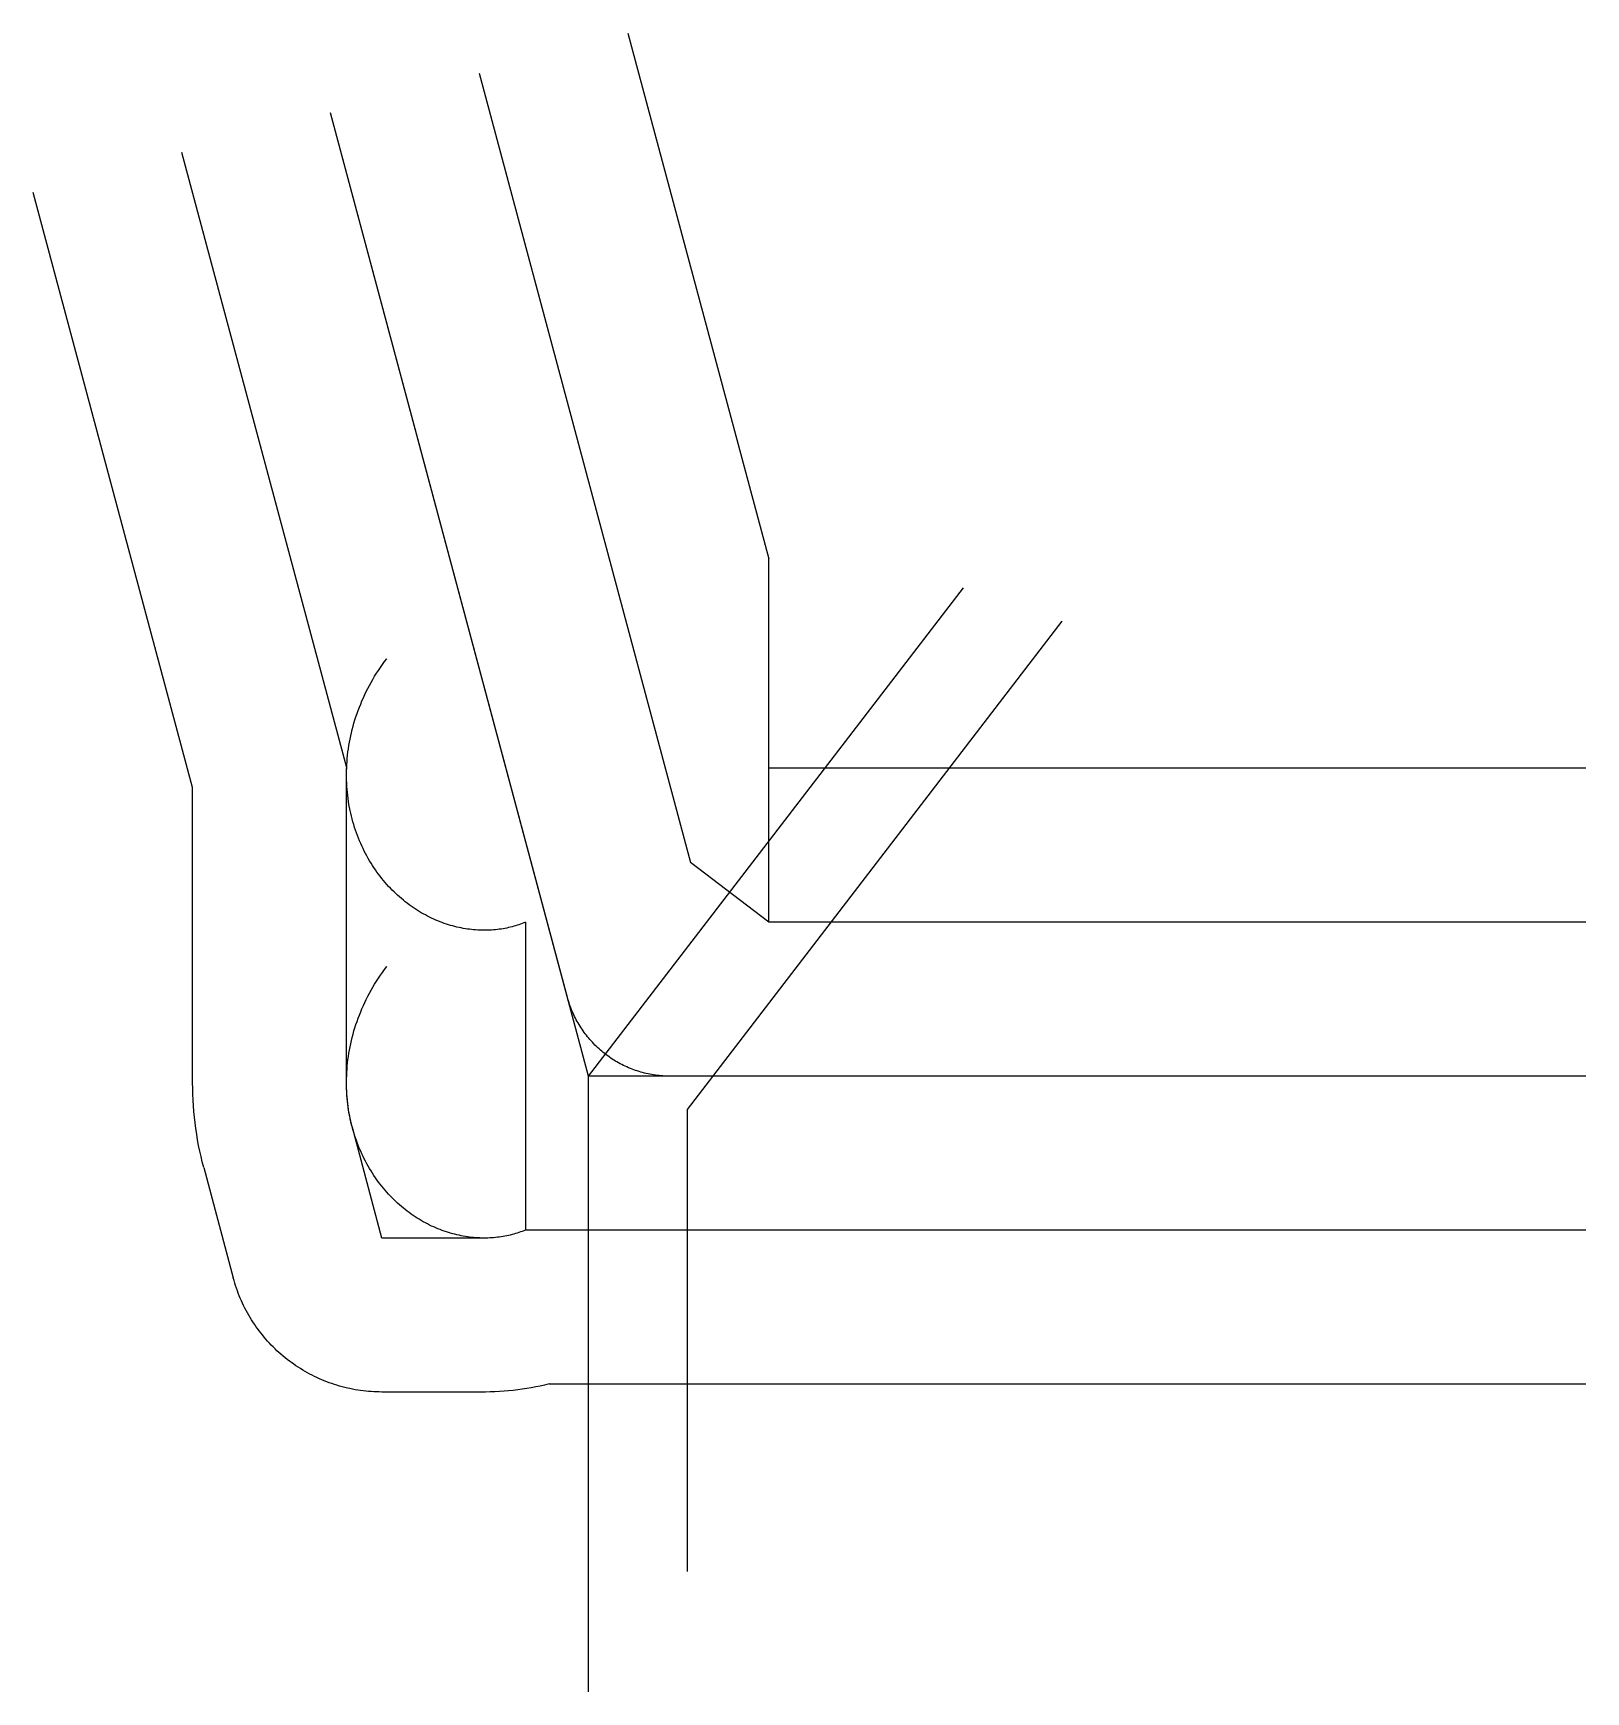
# Model space of a CAD drawing. Header units: metres. Extents: x -8355 to 15000, y -9260 to 15687.
import ezdxf

# ---------------------------------------------------------------- set-up
doc = ezdxf.new("R2010")
doc.units = ezdxf.units.M

msp = doc.modelspace()

# ---------------------------------------------------------------- linework, layer by layer
at = {"color": 1}
for p, q in [((590, 15687), (2709, 7779)), ((-1646, 15088), (1535, 3216)), ((0, 0), (-3882, 14489)), ((-3639, 4637), (-6118, 13890)), ((-5956, 4340), (-8355, 13291)), ((2709, 4630), (2709, 7779)), ((-3641, -98), (-3641, 4532)), ((15000, 4630), (2709, 4630)), ((2709, 2315), (2709, 4630)), ((-5956, -98), (-5956, 4340)), ((2709, 2315), (1535, 3216)), ((-951, 2315), (-951, -2315)), ((15000, 2315), (2709, 2315)), ((15000, 0), (0, 0)), ((-3108, -2436), (-3553, -774)), ((-5789, -1373), (-5344, -3035)), ((-1569, -2436), (-3108, -2436)), ((15000, -2315), (-951, -2315)), ((-595, -4630), (15000, -4630)), ((-1569, -4751), (-3108, -4751))]:
    msp.add_line(p, q, dxfattribs=at)
for points in [[(15000, 0), (1227, 0), (1199, 0), (1171, 1), (1143, 2), (1115, 4), (1088, 6), (1060, 9), (1032, 12), (1004, 16), (977, 20), (949, 24), (922, 29), (895, 35), (867, 41), (840, 47), (813, 54), (786, 62), (759, 70), (733, 78), (706, 87), (680, 96), (654, 106), (628, 116), (602, 127), (577, 138), (551, 150), (526, 162), (501, 174), (476, 187), (452, 200), (427, 214), (403, 228), (380, 243), (356, 258), (333, 273), (310, 289), (287, 305), (265, 322), (243, 339), (221, 356), (199, 374), (178, 392), (157, 411), (136, 430), (116, 449), (96, 468), (77, 488), (58, 509), (39, 529), (20, 550), (2, 571), (-16, 593), (-33, 615), (-50, 637), (-67, 659), (-83, 682), (-99, 705), (-114, 728), (-129, 752), (-144, 775), (-158, 800), (-172, 824), (-185, 848), (-198, 873), (-210, 898), (-222, 923), (-234, 949), (-245, 974), (-256, 1000), (-266, 1026), (-276, 1052), (-285, 1078), (-294, 1105), (-302, 1132), (-310, 1158), (-318, 1185), (-318, 1185), (-3882, 14489)], [(0, -9260), (0, 0), (5637, 7346)], [(7119, 6843), (1482, -503), (1482, -7448)], [(-951, 2315), (-975, 2305), (-1000, 2296), (-1024, 2287), (-1049, 2278), (-1074, 2270), (-1100, 2262), (-1126, 2254), (-1152, 2247), (-1179, 2240), (-1205, 2234), (-1232, 2228), (-1260, 2223), (-1287, 2218), (-1315, 2213), (-1344, 2209), (-1372, 2206), (-1401, 2203), (-1430, 2200), (-1459, 2198), (-1488, 2196), (-1518, 2195), (-1547, 2194), (-1577, 2194), (-1608, 2195), (-1638, 2196), (-1668, 2197), (-1699, 2199), (-1730, 2202), (-1761, 2205), (-1792, 2209), (-1823, 2213), (-1854, 2218), (-1886, 2223), (-1917, 2229), (-1949, 2236), (-1980, 2243), (-2012, 2251), (-2044, 2259), (-2076, 2268), (-2107, 2277), (-2139, 2288), (-2171, 2298), (-2203, 2310), (-2234, 2322), (-2266, 2335), (-2298, 2348), (-2329, 2362), (-2361, 2376), (-2392, 2391), (-2423, 2407), (-2455, 2424), (-2486, 2441), (-2516, 2458), (-2547, 2477), (-2578, 2496), (-2608, 2515), (-2638, 2536), (-2669, 2556), (-2698, 2578), (-2728, 2600), (-2757, 2623), (-2786, 2646), (-2815, 2670), (-2844, 2695), (-2872, 2720), (-2900, 2746), (-2927, 2772), (-2955, 2799), (-2982, 2827), (-3008, 2855), (-3034, 2884), (-3060, 2914), (-3086, 2944), (-3111, 2974), (-3135, 3006), (-3160, 3037), (-3183, 3070), (-3206, 3103), (-3229, 3136), (-3252, 3170), (-3273, 3205), (-3295, 3240), (-3315, 3276), (-3336, 3312), (-3355, 3349), (-3374, 3386), (-3393, 3423), (-3411, 3462), (-3428, 3500), (-3445, 3539), (-3461, 3579), (-3477, 3619), (-3492, 3660), (-3506, 3700), (-3520, 3742), (-3533, 3784), (-3545, 3826), (-3556, 3868), (-3567, 3911), (-3577, 3954), (-3587, 3998), (-3596, 4042), (-3604, 4086), (-3611, 4131), (-3617, 4176), (-3623, 4221), (-3628, 4267), (-3632, 4312), (-3636, 4358), (-3638, 4405), (-3640, 4451), (-3641, 4498), (-3641, 4545), (-3641, 4592), (-3639, 4639), (-3637, 4687), (-3634, 4734), (-3630, 4782), (-3625, 4830), (-3619, 4878), (-3613, 4925), (-3605, 4974), (-3597, 5022), (-3588, 5070), (-3578, 5118), (-3567, 5166), (-3555, 5214), (-3542, 5262), (-3529, 5310), (-3514, 5358), (-3499, 5406), (-3483, 5454), (-3465, 5502), (-3447, 5549), (-3428, 5596), (-3409, 5644), (-3388, 5691), (-3366, 5738), (-3344, 5784), (-3320, 5831), (-3296, 5877), (-3271, 5923), (-3245, 5968), (-3218, 6014), (-3190, 6059), (-3161, 6103), (-3131, 6148), (-3101, 6191), (-3069, 6235), (-3037, 6278), (-3037, 6278)], [(-3641, 4532), (-3641, 4579), (-3640, 4626), (-3639, 4637)], [(-951, -2315), (-975, -2325), (-1000, -2334), (-1024, -2343), (-1049, -2352), (-1074, -2360), (-1100, -2368), (-1126, -2376), (-1152, -2383), (-1179, -2390), (-1205, -2396), (-1232, -2402), (-1260, -2407), (-1287, -2412), (-1315, -2417), (-1344, -2421), (-1372, -2424), (-1401, -2427), (-1430, -2430), (-1459, -2432), (-1488, -2434), (-1518, -2435), (-1547, -2436), (-1577, -2436), (-1608, -2435), (-1638, -2434), (-1668, -2433), (-1699, -2431), (-1730, -2428), (-1761, -2425), (-1792, -2421), (-1823, -2417), (-1854, -2412), (-1886, -2407), (-1917, -2401), (-1949, -2394), (-1980, -2387), (-2012, -2379), (-2044, -2371), (-2076, -2362), (-2107, -2353), (-2139, -2342), (-2171, -2332), (-2203, -2320), (-2234, -2308), (-2266, -2295), (-2298, -2282), (-2329, -2268), (-2361, -2254), (-2392, -2239), (-2423, -2223), (-2455, -2206), (-2486, -2189), (-2516, -2172), (-2547, -2153), (-2578, -2134), (-2608, -2115), (-2638, -2094), (-2669, -2074), (-2698, -2052), (-2728, -2030), (-2757, -2007), (-2786, -1984), (-2815, -1960), (-2844, -1935), (-2872, -1910), (-2900, -1884), (-2927, -1858), (-2955, -1831), (-2982, -1803), (-3008, -1775), (-3034, -1746), (-3060, -1716), (-3086, -1686), (-3111, -1656), (-3135, -1624), (-3160, -1593), (-3183, -1560), (-3206, -1527), (-3229, -1494), (-3252, -1460), (-3273, -1425), (-3295, -1390), (-3315, -1354), (-3336, -1318), (-3355, -1281), (-3374, -1244), (-3393, -1207), (-3411, -1168), (-3428, -1130), (-3445, -1091), (-3461, -1051), (-3477, -1011), (-3492, -970), (-3506, -930), (-3520, -888), (-3533, -846), (-3545, -804), (-3556, -762), (-3567, -719), (-3577, -676), (-3587, -632), (-3596, -588), (-3604, -544), (-3611, -499), (-3617, -454), (-3623, -409), (-3628, -363), (-3632, -318), (-3636, -272), (-3638, -225), (-3640, -179), (-3641, -132), (-3641, -85), (-3641, -38), (-3639, 9), (-3637, 57), (-3634, 104), (-3630, 152), (-3625, 200), (-3619, 248), (-3613, 295), (-3605, 344), (-3597, 392), (-3588, 440), (-3578, 488), (-3567, 536), (-3555, 584), (-3542, 632), (-3529, 680), (-3514, 728), (-3499, 776), (-3483, 824), (-3465, 872), (-3447, 919), (-3428, 966), (-3409, 1014), (-3388, 1061), (-3366, 1108), (-3344, 1154), (-3320, 1201), (-3296, 1247), (-3271, 1293), (-3245, 1338), (-3218, 1384), (-3190, 1429), (-3161, 1473), (-3131, 1518), (-3101, 1561), (-3069, 1605), (-3037, 1648), (-3037, 1648)], [(-5789, -1373), (-5811, -1291), (-5830, -1209), (-5849, -1126), (-5866, -1042), (-5881, -958), (-5895, -874), (-5908, -789), (-5919, -704), (-5929, -618), (-5937, -532), (-5944, -446), (-5949, -360), (-5953, -273), (-5955, -186), (-5956, -98)], [(-3553, -774), (-3564, -731), (-3575, -688), (-3584, -644), (-3593, -600), (-3601, -556), (-3609, -512), (-3616, -467), (-3622, -422), (-3627, -376), (-3631, -331), (-3635, -285), (-3638, -238), (-3640, -192), (-3641, -145), (-3641, -98)], [(-951, -2315), (-975, -2325), (-1000, -2334), (-1024, -2343), (-1049, -2352), (-1074, -2360), (-1100, -2368), (-1126, -2376), (-1152, -2383), (-1179, -2390), (-1205, -2396), (-1232, -2402), (-1260, -2407), (-1287, -2412), (-1315, -2417), (-1344, -2421), (-1372, -2424), (-1401, -2427), (-1430, -2430), (-1459, -2432), (-1488, -2434), (-1518, -2435), (-1547, -2436), (-1569, -2436)], [(-3108, -4751), (-3148, -4750), (-3189, -4749), (-3229, -4748), (-3269, -4745), (-3310, -4742), (-3350, -4738), (-3390, -4734), (-3430, -4728), (-3470, -4722), (-3510, -4716), (-3550, -4708), (-3589, -4700), (-3629, -4691), (-3668, -4682), (-3707, -4672), (-3746, -4661), (-3785, -4650), (-3823, -4637), (-3862, -4625), (-3900, -4611), (-3938, -4597), (-3975, -4582), (-4012, -4567), (-4049, -4551), (-4086, -4534), (-4123, -4516), (-4159, -4498), (-4195, -4480), (-4230, -4461), (-4265, -4441), (-4300, -4420), (-4335, -4399), (-4369, -4377), (-4402, -4355), (-4436, -4332), (-4469, -4309), (-4501, -4285), (-4533, -4260), (-4565, -4235), (-4596, -4209), (-4627, -4183), (-4657, -4156), (-4687, -4129), (-4716, -4101), (-4745, -4073), (-4773, -4044), (-4801, -4015), (-4828, -3985), (-4855, -3955), (-4881, -3924), (-4907, -3893), (-4932, -3861), (-4957, -3829), (-4981, -3797), (-5004, -3764), (-5027, -3730), (-5049, -3697), (-5071, -3663), (-5092, -3628), (-5113, -3593), (-5133, -3558), (-5152, -3523), (-5171, -3487), (-5189, -3451), (-5206, -3414), (-5223, -3377), (-5239, -3340), (-5254, -3303), (-5269, -3265), (-5283, -3228), (-5297, -3189), (-5310, -3151), (-5322, -3113), (-5333, -3074), (-5344, -3035)], [(-595, -4630), (-661, -4646), (-728, -4661), (-794, -4675), (-862, -4688), (-929, -4699), (-997, -4710), (-1066, -4719), (-1134, -4727), (-1203, -4734), (-1272, -4740), (-1342, -4744), (-1412, -4748), (-1482, -4750), (-1552, -4751), (-1569, -4751)]]:
    msp.add_lwpolyline(points, dxfattribs=at)

doc.saveas('drawing.dxf')
